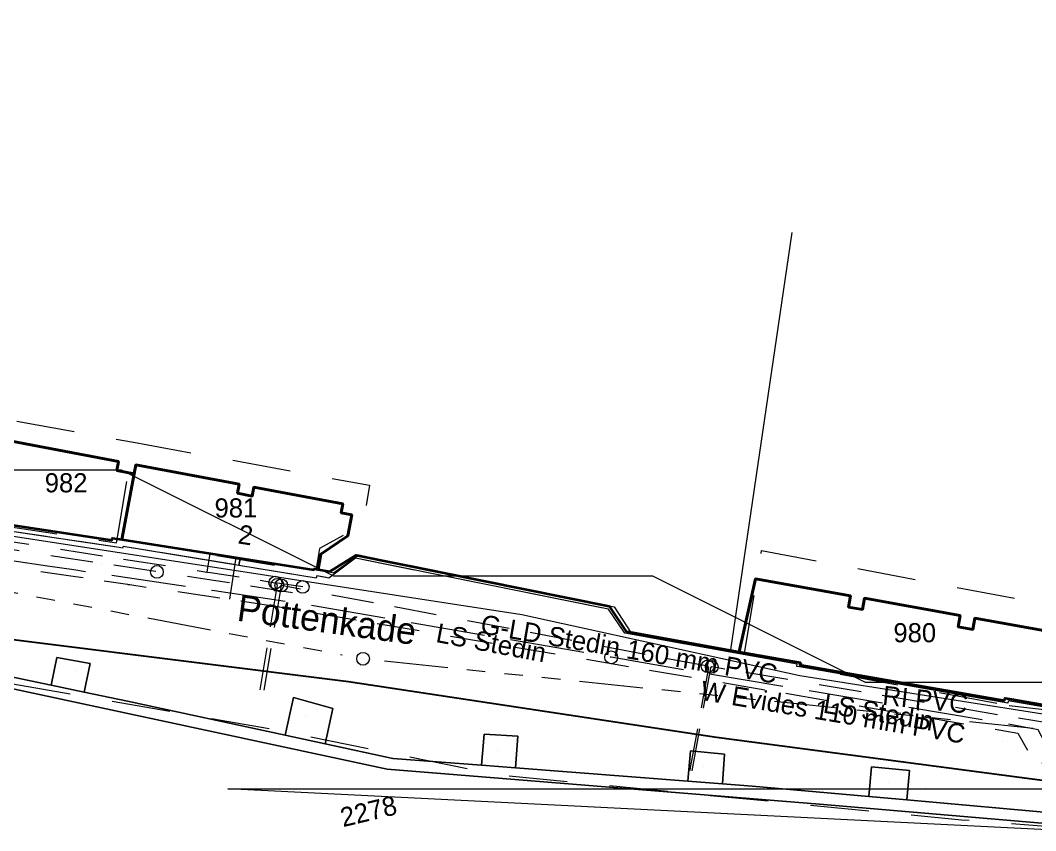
# Model space of a CAD drawing. Header units: metres. Extents: x 0 to 105485, y 0 to 425721.
# Drawn here: x 104867.75 to 104915.51, y 425275.54 to 425313.65 of the extents above; entities that cross this region are included whole.
import ezdxf
from ezdxf.enums import TextEntityAlignment as Align

# ---------------------------------------------------------------- set-up
doc = ezdxf.new("R2010")
doc.units = ezdxf.units.M
doc.header["$MEASUREMENT"] = 0
for name, pattern in [('KG-PERCEEL-SO', [19, 5.5, -4, 5.5, -4]), ('KL-GAS_LD-SO', [13, 4, -2, 4, -3]), ('KL-LS-SO', [13, 4, -2, 4, -3]), ('KL-TELECOM-SO', [9, 7, -2]), ('KL-WATER-SO', [9.5, 7, -2.5]), ('RI-GWA-SO', [18.45, 6, -1.8, 1.75, -1.8, 1.75, -1.8, 1.75, -1.8])]:
    doc.linetypes.add(name, pattern=pattern)
for name, color, linetype, lineweight in [('B-OI-KL-DATA_MANTELBUIS-G', 90, 'Continuous', 18), ('B-OI-KL-DATA_TELECOM-G', 90, 'KL-TELECOM-SO', 18), ('B-OI-KL-ET_HULPSTUK-S', 10, 'Continuous', 18), ('B-OI-KL-ET_LS-G', 190, 'KL-LS-SO', 18), ('B-OI-KL-ET_LS-T', 190, 'KL-LS-SO', 18), ('B-OI-KL-GAS_LD-G', 50, 'KL-GAS_LD-SO', 18), ('B-OI-KL-GAS_LD-T', 50, 'KL-GAS_LD-SO', 18), ('B-OI-KL-WATER_HULPSTUK-S', 170, 'Continuous', 18), ('B-OI-KL-WATER_TRANSPORTLEIDING-G', 170, 'KL-WATER-SO', 18), ('B-OI-KL-WATER_TRANSPORTLEIDING-T', 170, 'KL-WATER-SO', 18), ('B-OI-RI-GWA_RIOOLLEIDING-G', 30, 'RI-GWA-SO', 18), ('B-OI-RI-GWA_RIOOLLEIDING-T', 30, 'RI-GWA-SO', 18), ('B-OI-RI-GWA_RIOOLPUT-S', 30, 'Continuous', 18), ('B-XX-GK-KADEMUUR-G', 150, 'Continuous', 18), ('B-XX-GR-BOOM-G', 90, 'Continuous', 13), ('B-XX-IE-MEUBILAIR-G', 7, 'Continuous', 18), ('B-XX-IE-MEUBILAIR_WATERWEGMEUBILAIR-G', 150, 'Continuous', 18), ('B-XX-KG-GRENS_PERCEEL-G', 150, 'KG-PERCEEL-SO', 18), ('B-XX-KG-GRENS_PERCEEL-T', 150, 'KG-PERCEEL-SO', 18), ('B-XX-OG-BEBOUWING-G', 7, 'Continuous', 35), ('B-XX-OG-BEBOUWING_HUISNUMMER-T', 7, 'Continuous', 18), ('B-XX-OG-BEBOUWING_STRAATNAAM-T', 7, 'Continuous', 18), ('B-XX-OG-GRENS-G', 7, 'Continuous', 18), ('B-XX-OG-WATER_RIVIER-G', 130, 'Continuous', 18), ('B-XX-VH-ONVERHARD_ZAND-G', 210, 'Continuous', 18), ('B-XX-VH-OPENVERHARDING-G', 90, 'Continuous', 18)]:
    doc.layers.add(name, color=color, linetype=linetype, lineweight=lineweight)
doc.layers.add('GIS-WEGVAKKEN', color=2, linetype='Continuous')

msp = doc.modelspace()

# ---------------------------------------------------------------- linework, layer by layer
at = {"layer": 'B-OI-KL-DATA_MANTELBUIS-G', "ltscale": 0.5, "flags": 128}
for points in [[(104904.04, 425303.68), (104901.14, 425283.93)], [(104834.35, 425294.46), (104834.8, 425294.37), (104861.5, 425290.3), (104891.33, 425285.71), (104904.42, 425282.84), (104916.73, 425280.89), (104931.6, 425279.8), (104935.04, 425280.94), (104941.52, 425284.64), (104944.41, 425287.49), (104945.06, 425288.57), (104954.51, 425287.14), (104958.22, 425286.58)], [(104872.4, 425288.85), (104866.81, 425289.69)], [(104878.03, 425288.01), (104872.58, 425288.91), (104872.56, 425288.83), (104872.4, 425288.85)], [(104901.14, 425283.93), (104896.18, 425284.82), (104895.42, 425285.95), (104883.51, 425288.35), (104882.26, 425287.42), (104881.69, 425287.53), (104881.67, 425287.41), (104878.03, 425288.01)], [(104878.03, 425288.01), (104878.09, 425288.35)], [(104952.67, 425286.65), (104951.61, 425286.87), (104951.23, 425285), (104943.65, 425286.64), (104941.85, 425284.88), (104937.47, 425283.44), (104934.98, 425281.02), (104931.4, 425280.07), (104926.59, 425281.6), (104926.64, 425282.22), (104922.92, 425282.98), (104919.73, 425283.96), (104917.36, 425283.95), (104916.91, 425281.18), (104914.22, 425281.65), (104914.2, 425281.54), (104904.39, 425283.24), (104904.27, 425283.26), (104904.29, 425283.37), (104901.14, 425283.93)]]:
    msp.add_lwpolyline(points, dxfattribs=at)
at = {"layer": 'B-OI-KL-DATA_TELECOM-G', "ltscale": 0.5, "flags": 128}
for points in [[(104878.09, 425288.35), (104878.03, 425288.01), (104872.58, 425288.91), (104872.56, 425288.83), (104872.4, 425288.85), (104866.81, 425289.69), (104862.54, 425290.34), (104861.27, 425290.53), (104856.67, 425291.22), (104854.92, 425291.48), (104853.98, 425291.63), (104853.99, 425291.74), (104850.35, 425292.29), (104840.88, 425293.67), (104834.58, 425294.58), (104824.37, 425296.79), (104810.28, 425299.71), (104809.41, 425297.06), (104808.08, 425293), (104807.62, 425293.13), (104800.55, 425295.08), (104798.04, 425295.78), (104797.83, 425294.82), (104797.6, 425294.87)], [(104952.37, 425285.18), (104952.67, 425286.65), (104951.61, 425286.87), (104951.23, 425285), (104943.65, 425286.64), (104941.85, 425284.88), (104937.47, 425283.44), (104934.98, 425281.02), (104931.4, 425280.07), (104926.59, 425281.6), (104926.64, 425282.22), (104922.92, 425282.98), (104919.73, 425283.96), (104917.36, 425283.95), (104916.91, 425281.18), (104914.22, 425281.65), (104914.2, 425281.54), (104904.39, 425283.24), (104904.27, 425283.26), (104904.29, 425283.37), (104901.14, 425283.93), (104896.18, 425284.82), (104895.42, 425285.95), (104883.51, 425288.35), (104882.26, 425287.42), (104881.69, 425287.53), (104881.67, 425287.41), (104878.03, 425288.01), (104872.58, 425288.91), (104872.56, 425288.83), (104872.4, 425288.85), (104866.81, 425289.69), (104862.54, 425290.34), (104861.27, 425290.53), (104856.67, 425291.22), (104854.92, 425291.48), (104853.98, 425291.63), (104853.99, 425291.74), (104850.35, 425292.29), (104840.88, 425293.67), (104834.58, 425294.58), (104824.37, 425296.79), (104810.28, 425299.71), (104809.41, 425297.06), (104808.08, 425293), (104807.62, 425293.13), (104800.55, 425295.08), (104798.04, 425295.78), (104797.83, 425294.82), (104797.6, 425294.87)]]:
    msp.add_lwpolyline(points, dxfattribs=at)
at = {"layer": 'B-OI-KL-ET_HULPSTUK-S'}
for centre in [(104874.17, 425287.71), (104879.74, 425287.2), (104879.83, 425287.1), (104880.02, 425287.07), (104881.03, 425287), (104900.08, 425283.27), (104900.27, 425283.24)]:
    msp.add_circle(centre, 0.3, dxfattribs=at)
at = {"layer": 'B-OI-KL-ET_LS-G', "ltscale": 0.5, "flags": 128}
for points in [[(104799.18, 425296.01), (104798.79, 425295.6), (104798.64, 425294.94), (104798.64, 425294.8), (104798.69, 425294.67), (104798.78, 425294.56), (104798.91, 425294.49), (104807.35, 425292.76), (104807.51, 425292.74), (104807.67, 425292.74), (104807.82, 425292.78), (104807.96, 425292.84), (104808.09, 425292.93), (104808.2, 425293.04), (104808.28, 425293.17), (104808.33, 425293.31), (104808.63, 425294.39), (104808.72, 425294.56), (104808.86, 425294.69), (104809.04, 425294.76), (104809.24, 425294.77), (104827.15, 425290.99), (104827.35, 425291), (104827.54, 425291.08), (104827.69, 425291.22), (104827.79, 425291.4), (104828.47, 425294.76), (104828.5, 425294.87), (104828.56, 425294.96), (104828.64, 425295.05), (104828.74, 425295.11), (104828.84, 425295.16), (104828.96, 425295.19), (104829.08, 425295.19), (104829.2, 425295.18), (104831.74, 425294.66), (104833.84, 425294.24), (104834.32, 425294.14), (104838.54, 425293.5), (104840.43, 425293.22), (104847.7, 425292.12), (104848.54, 425292), (104849.19, 425291.9), (104855.36, 425290.97), (104855.91, 425290.88), (104861.68, 425290.01), (104862.58, 425289.87), (104869.3, 425288.83), (104876.52, 425287.7), (104876.69, 425287.68), (104879.74, 425287.2)], [(104880.55, 425286.73), (104876.84, 425287.31), (104838.21, 425293.16)], [(104876.66, 425288.58), (104876.52, 425287.7)], [(104879.83, 425287.1), (104878.89, 425281.38), (104878.96, 425281.26)], [(104880.02, 425287.07), (104879.07, 425281.34), (104878.96, 425281.26)], [(104881.03, 425287), (104879.74, 425287.2)], [(104879.74, 425287.2), (104879.83, 425287.1)], [(104900.08, 425283.27), (104880.02, 425287.07)], [(104900.08, 425283.27), (104900.12, 425283.21), (104899.26, 425278.5), (104899.17, 425278.02), (104899.22, 425277.96)], [(104900.27, 425283.24), (104900.21, 425283.2), (104899.27, 425278), (104899.22, 425277.96)], [(104935.75, 425280.72), (104935.36, 425280.56), (104934.63, 425280.31), (104933.33, 425279.95), (104931.89, 425279.74), (104930.78, 425279.65), (104929.47, 425279.62), (104927.93, 425279.72), (104926.82, 425279.86), (104918.68, 425281.33), (104918.48, 425281.32), (104918.28, 425281.29), (104918.1, 425281.25), (104917.93, 425281.18), (104917.47, 425280.9), (104916.24, 425280.57), (104900.27, 425283.24)]]:
    msp.add_lwpolyline(points, dxfattribs=at)
at = {"layer": 'B-OI-KL-GAS_LD-G', "ltscale": 0.5, "flags": 128}
for points in [[(104811.48, 425296.89), (104812.84, 425296.63), (104814.41, 425297.33), (104832.89, 425293.88), (104833.56, 425294.16), (104834.74, 425293.94), (104835.25, 425293.44), (104837.11, 425293.09), (104838.32, 425292.87), (104840.73, 425292.42), (104849.15, 425290.9), (104849.75, 425290.79), (104853.41, 425290.14), (104854.76, 425289.9), (104856.12, 425289.65), (104857.32, 425289.44), (104857.93, 425289.33), (104862.04, 425288.72), (104863.07, 425288.57), (104865.27, 425288.24), (104869.24, 425287.65), (104870.34, 425287.49), (104872.78, 425287.13), (104872.81, 425287.12), (104872.9, 425287.11), (104874.87, 425286.82), (104877.59, 425286.42), (104878.31, 425286.31), (104879.92, 425286.07), (104912.57, 425280.49), (104914.67, 425280.13), (104915.45, 425278.77), (104917.81, 425278.43), (104919.24, 425279.35), (104920.34, 425279.17), (104924.07, 425278.74), (104927.8, 425278.74), (104930.21, 425278.93), (104933.22, 425279.5), (104936.37, 425280.67), (104939.12, 425281.95), (104941.8, 425283.25), (104950.36, 425286.81), (104952.09, 425287.39), (104952.75, 425288.04)], [(104877.89, 425288.38), (104877.59, 425286.42)]]:
    msp.add_lwpolyline(points, dxfattribs=at)
at = {"layer": 'B-OI-KL-WATER_HULPSTUK-S'}
msp.add_circle((104895.54, 425283.69), 0.3, dxfattribs=at)
at = {"layer": 'B-OI-KL-WATER_TRANSPORTLEIDING-G', "ltscale": 0.5, "flags": 128}
msp.add_lwpolyline([(104956.38, 425288.97), (104955.15, 425289.19), (104955.01, 425289.22), (104953.92, 425289.41), (104952.61, 425287.8), (104952.37, 425287.51), (104952.37, 425287.5), (104952.28, 425287.13), (104950.47, 425287.3), (104941.59, 425283.59), (104936.02, 425280.84), (104935.93, 425280.8), (104935.74, 425280.7), (104935.49, 425280.58), (104935.19, 425280.46), (104934.89, 425280.34), (104934.58, 425280.23), (104934.27, 425280.13), (104933.96, 425280.02), (104933.65, 425279.92), (104933.34, 425279.83), (104933.03, 425279.74), (104932.71, 425279.66), (104932.39, 425279.58), (104932.08, 425279.5), (104931.76, 425279.43), (104931.44, 425279.36), (104931.11, 425279.31), (104930.79, 425279.25), (104930.47, 425279.2), (104930.18, 425279.14), (104929.9, 425279.1), (104929.61, 425279.05), (104929.33, 425279.01), (104929.04, 425278.98), (104928.75, 425278.94), (104928.47, 425278.91), (104928.18, 425278.89), (104927.89, 425278.87), (104927.6, 425278.85), (104927.31, 425278.84), (104927.02, 425278.83), (104926.73, 425278.82), (104926.45, 425278.82), (104926.16, 425278.82), (104925.87, 425278.83), (104925.53, 425278.84), (104925.2, 425278.85), (104924.87, 425278.87), (104924.53, 425278.89), (104924.2, 425278.91), (104923.86, 425278.94), (104923.53, 425278.97), (104923.2, 425279), (104922.86, 425279.04), (104922.53, 425279.08), (104922.2, 425279.12), (104921.87, 425279.16), (104921.54, 425279.21), (104921.2, 425279.26), (104920.87, 425279.31), (104920.54, 425279.36), (104919.07, 425279.64), (104917.88, 425278.73), (104916.28, 425279.03), (104915.62, 425280.28), (104914.09, 425280.57), (104898.13, 425283.24), (104895.54, 425283.69), (104881.28, 425286.15), (104876.88, 425286.81), (104870.26, 425287.8), (104869.03, 425287.98), (104862.95, 425288.89), (104856.93, 425289.79), (104854.14, 425290.21), (104852.23, 425290.63), (104850.8, 425290.95), (104850.6, 425290.99), (104849.36, 425291.27)], dxfattribs=at)
at = {"layer": 'B-OI-RI-GWA_RIOOLLEIDING-G', "ltscale": 0.5, "flags": 128}
for points in [[(104819.36, 425295.85), (104882.89, 425283.81)], [(104884.87, 425283.52), (104935.59, 425278.27)]]:
    msp.add_lwpolyline(points, dxfattribs=at)
at = {"layer": 'B-OI-RI-GWA_RIOOLPUT-S'}
msp.add_circle((104883.87, 425283.62), 0.3, dxfattribs=at)
at = {"layer": 'B-XX-GK-KADEMUUR-G', "ltscale": 0.5}
for points in [[(104851.899, 425285.534), (104884.996, 425278.429), (104905.346, 425276.788), (104934.144, 425274.314)], [(104916.767, 425276.331), (104909.445, 425276.98), (104907.656, 425277.139), (104902.169, 425277.625), (104900.768, 425277.733), (104899.152, 425277.858), (104891.041, 425278.486), (104889.444, 425278.61), (104885.269, 425278.933), (104882.093, 425279.618), (104880.208, 425280.024), (104872.791, 425281.624), (104870.75, 425282.051), (104869.191, 425282.376), (104861.32, 425284.022)]]:
    msp.add_lwpolyline(points, dxfattribs=at)
at = {"layer": 'B-XX-GR-BOOM-G', "color": 0, "true_color": 0x604a38}
for points in [[(104870.334, 425283.091, 2.309), (104870.334, 425283.091, 5.109)], [(104881.181, 425280.892, 2.309), (104881.181, 425280.892, 5.109)], [(104890.212, 425279.309, 2.286), (104890.212, 425279.309, 5.086)], [(104899.894, 425278.554, 2.272), (104899.894, 425278.554, 5.072)], [(104908.581, 425277.795, 2.26), (104908.581, 425277.795, 5.06)]]:
    msp.add_polyline3d(points, dxfattribs=at)
at = {"layer": 'B-XX-IE-MEUBILAIR-G', "color": 0, "true_color": 0x604a38}
for points in [[(104871.576, 425288.113, 2.468), (104871.576, 425288.113, 5.468)], [(104883.869, 425283.62, 2.413), (104883.869, 425283.62, 3.913)], [(104908.654, 425280.532, 2.415), (104908.654, 425280.532, 3.915)], [(104913.931, 425279.726, 2.401), (104913.931, 425279.726, 3.901)]]:
    msp.add_polyline3d(points, dxfattribs=at)
at = {"layer": 'B-XX-IE-MEUBILAIR_WATERWEGMEUBILAIR-G', "color": 0, "true_color": 0x604a38}
msp.add_polyline3d([(104910.339, 425277.575, 2.269), (104910.339, 425277.575, 3.769)], dxfattribs=at)
at = {"layer": 'B-XX-KG-GRENS_PERCEEL-G', "ltscale": 0.5, "flags": 128}
for points in [[(104806.641, 425283.499), (104808.24, 425290.634), (104809.368, 425290.354), (104809.648, 425291.453), (104809.41, 425291.515), (104809.925, 425293.849), (104812.351, 425294.759), (104831.847, 425289.935), (104856.638, 425284.312), (104879.848, 425280.27), (104890.222, 425278.162), (104912.024, 425276.053), (104934.144, 425274.314), (104935.358, 425274.213), (104935.189, 425272.732), (104943.29, 425271.896)], [(104867.576, 425294.803), (104873.063, 425293.806)], [(104872.305, 425289.251), (104873.063, 425293.806)], [(104873.063, 425293.806), (104884.165, 425291.79), (104883.877, 425289.918), (104881.812, 425288.814), (104881.668, 425287.86)], [(104866.748, 425289.912), (104872.273, 425289.073), (104872.305, 425289.251)], [(104872.305, 425289.251), (104881.549, 425287.726), (104881.668, 425287.86)], [(104881.668, 425287.86), (104882.472, 425287.657), (104883.672, 425288.508), (104895.676, 425286.06), (104896.468, 425284.861), (104901.814, 425283.892)], [(104901.814, 425283.892), (104902.617, 425288.719), (104918.294, 425285.748), (104918.022, 425284.457), (104917.927, 425283.952), (104917.274, 425284.108), (104916.796, 425281.135)], [(104901.814, 425283.892), (104904.492, 425283.407), (104904.49, 425283.229), (104914.268, 425281.429)], [(104914.268, 425281.429), (104916.796, 425281.135)]]:
    msp.add_lwpolyline(points, dxfattribs=at)
at = {"layer": 'B-XX-OG-BEBOUWING-G', "ltscale": 0.5}
for points in [[(104866.046, 425290.112), (104872.052, 425289.208), (104872.066, 425289.297), (104872.307, 425289.259), (104872.52, 425289.226), (104873.103, 425292.32), (104872.282, 425292.475), (104872.363, 425292.901), (104867.333, 425293.85), (104867.252, 425293.424), (104866.637, 425293.539)], [(104873.103, 425292.32), (104872.52, 425289.226), (104881.558, 425287.808), (104881.566, 425287.857), (104881.749, 425287.823), (104881.885, 425288.541), (104883.153, 425289.407), (104883.339, 425290.389), (104882.833, 425290.484), (104882.913, 425290.911), (104878.73, 425291.7), (104878.65, 425291.273), (104877.956, 425291.404), (104878.036, 425291.831), (104873.184, 425292.746)], [(104901.555, 425283.941), (104904.429, 425283.443), (104904.41, 425283.335), (104914.037, 425281.666), (104914.056, 425281.774), (104914.271, 425281.737), (104916.627, 425281.329), (104917.097, 425284.19), (104917.002, 425284.207), (104917.098, 425284.738), (104912.646, 425285.537), (104912.55, 425285.006), (104911.857, 425285.131), (104911.952, 425285.661), (104907.456, 425286.468), (104907.361, 425285.938), (104906.706, 425286.055), (104906.801, 425286.586), (104902.329, 425287.388)]]:
    msp.add_lwpolyline(points, close=True, dxfattribs=at)
msp.add_lwpolyline([(104867.333, 425293.85), (104872.363, 425292.901), (104872.282, 425292.475), (104873.103, 425292.32), (104873.184, 425292.746), (104878.036, 425291.831), (104877.956, 425291.404), (104878.65, 425291.273), (104878.73, 425291.7), (104882.913, 425290.911), (104882.833, 425290.484), (104883.339, 425290.389), (104883.153, 425289.407), (104881.885, 425288.541), (104881.749, 425287.823), (104882.313, 425287.719), (104883.549, 425288.496), (104895.439, 425286.102), (104896.242, 425284.909), (104896.463, 425284.869), (104901.555, 425283.941), (104902.329, 425287.388), (104906.801, 425286.586), (104906.706, 425286.055), (104907.361, 425285.938), (104907.456, 425286.468), (104911.952, 425285.661), (104911.857, 425285.131), (104912.55, 425285.006), (104912.646, 425285.537), (104917.098, 425284.738)], dxfattribs=at)
at = {"layer": 'B-XX-OG-GRENS-G'}
msp.add_polyline3d([(104917.5, 425282.5, 2.488), (104912.5, 425282.5, 2.447), (104907.5, 425282.5, 2.441), (104897.5, 425287.5, 2.586), (104892.5, 425287.5, 2.537), (104887.5, 425287.5, 2.533), (104882.5, 425287.5, 2.508), (104872.5, 425292.5, 2.564), (104867.5, 425292.5, 2.553), (104862.5, 425292.5, 2.544), (104852.5, 425302.5, 3.471), (104847.5, 425307.5, 3.336), (104842.5, 425317.5, 3.152), (104852.5, 425327.5, 2.943), (104862.5, 425337.5, 2.953), (104867.5, 425337.5, 3.017), (104872.5, 425337.5, 3.055), (104882.5, 425332.5, 3.242), (104887.5, 425332.5, 3.317), (104897.5, 425337.5, 3.098), (104907.5, 425332.5, 3.139), (104912.5, 425332.5, 3.124), (104917.5, 425332.5, 3.147)], dxfattribs=at)
msp.add_polyline3d([(104877.5, 425277.5, 1.128), (104882.5, 425277.5, 1.325), (104887.5, 425277.5, 1.451), (104892.5, 425277.5, 1.285), (104897.5, 425277.5, 1.696), (104902.5, 425277.5, 1.699), (104907.5, 425277.5, 1.954), (104912.5, 425277.5, 2.052), (104917.5, 425277.5, 2.232), (104922.5, 425277.5, 2.268), (104932.5, 425272.5, 0.515), (104937.5, 425272.5, 1.692), (104942.5, 425272.5, 1.483), (104952.5, 425267.5, 0.544), (104962.5, 425267.5, 0.574), (104967.5, 425267.5, 2.119), (104972.5, 425267.5, 2.168), (104977.5, 425267.5, 3.628), (104982.5, 425267.5, 0.843), (104977.5, 425272.5, 3.464)], close=True, dxfattribs=at)
at = {"layer": 'B-XX-OG-WATER_RIVIER-G', "ltscale": 0.5}
msp.add_lwpolyline([(104934.144, 425274.314), (104905.346, 425276.788), (104884.996, 425278.429), (104851.899, 425285.534)], dxfattribs=at)
at = {"layer": 'B-XX-VH-ONVERHARD_ZAND-G', "ltscale": 0.5}
for points in [[(104871.032, 425283.401), (104869.464, 425283.683), (104869.191, 425282.376), (104870.75, 425282.051)], [(104882.451, 425281.278), (104880.592, 425281.806), (104880.208, 425280.024), (104882.093, 425279.618)], [(104891.156, 425279.978), (104889.558, 425280.083), (104889.444, 425278.61), (104891.041, 425278.486)], [(104900.876, 425279.134), (104899.263, 425279.289), (104899.152, 425277.858), (104900.768, 425277.733)], [(104909.579, 425278.374), (104907.791, 425278.546), (104907.656, 425277.139), (104909.445, 425276.98)]]:
    msp.add_lwpolyline(points, close=True, dxfattribs=at)
at = {"layer": 'B-XX-VH-OPENVERHARDING-G', "ltscale": 0.5}
for points in [[(104916.627, 425281.329), (104914.271, 425281.737), (104914.056, 425281.774), (104914.037, 425281.666), (104904.41, 425283.335), (104904.429, 425283.443), (104901.555, 425283.941), (104896.463, 425284.869), (104896.242, 425284.909), (104895.439, 425286.102), (104883.549, 425288.496), (104882.313, 425287.719), (104881.749, 425287.823), (104881.566, 425287.857), (104881.558, 425287.808), (104872.52, 425289.226), (104872.307, 425289.259), (104872.066, 425289.297), (104872.052, 425289.208), (104866.046, 425290.112)], [(104861.32, 425284.022), (104869.191, 425282.376), (104869.464, 425283.683), (104871.032, 425283.401), (104870.75, 425282.051), (104872.791, 425281.624), (104880.208, 425280.024), (104880.592, 425281.806), (104882.451, 425281.278), (104882.093, 425279.618), (104885.269, 425278.933), (104889.444, 425278.61), (104889.558, 425280.083), (104891.156, 425279.978), (104891.041, 425278.486), (104899.152, 425277.858), (104899.263, 425279.289), (104900.876, 425279.134), (104900.768, 425277.733), (104902.169, 425277.625), (104907.656, 425277.139), (104907.791, 425278.546), (104909.579, 425278.374), (104909.445, 425276.98), (104916.767, 425276.331)]]:
    msp.add_lwpolyline(points, dxfattribs=at)
at = {"layer": 'GIS-WEGVAKKEN'}
msp.add_lwpolyline([(104814.218, 425323.908), (104819.52, 425320.98), (104824.13, 425319.63), (104817.38, 425293.91), (104841.35, 425289.54), (104860.88, 425285.34), (104883.18, 425282.56), (104900.49, 425279.94), (104933.51, 425275.57), (104940.97, 425275.1), (104950, 425284), (104956.319, 425294.176)], dxfattribs=at)

# ---------------------------------------------------------------- texts
at = {"layer": 'B-OI-KL-ET_LS-T'}
for rotation, p in [(-10.7265, (104889.899, 425284.374)), (-9.4914, (104908.121, 425281.106))]:
    msp.add_text('LS Stedin', height=0.9, rotation=rotation, dxfattribs=at).set_placement(p, align=Align.MIDDLE_CENTER)
at = {"layer": 'B-OI-KL-GAS_LD-T'}
msp.add_text('G-LD Stedin 160 mm PVC', height=0.9, rotation=350.3016, dxfattribs=at).set_placement((104896.381, 425284.078), align=Align.MIDDLE_CENTER)
at = {"layer": 'B-OI-KL-WATER_TRANSPORTLEIDING-T'}
msp.add_text('W Evides 110 mm PVC', height=0.9, rotation=-9.4972, dxfattribs=at).set_placement((104905.976, 425281.106), align=Align.MIDDLE_CENTER)
at = {"layer": 'B-OI-RI-GWA_RIOOLLEIDING-T'}
msp.add_text('RI PVC', height=0.9, rotation=354.0904, dxfattribs=at).set_placement((104910.313, 425281.701), align=Align.MIDDLE_CENTER)
at = {"layer": 'B-XX-KG-GRENS_PERCEEL-T'}
for s, p in [('982', (104869.9, 425291.9)), ('981', (104877.887, 425290.717)), ('980', (104909.82, 425284.848))]:
    msp.add_text(s, height=0.9, dxfattribs=at).set_placement(p, align=Align.MIDDLE_CENTER)
msp.add_text('2278', height=0.9, rotation=13.5, dxfattribs=at).set_placement((104884.124, 425276.449), align=Align.MIDDLE_CENTER)
at = {"layer": 'B-XX-OG-BEBOUWING_HUISNUMMER-T'}
msp.add_text('2', height=0.9, rotation=351.2, dxfattribs=at).set_placement((104878.346, 425289.447), align=Align.MIDDLE_CENTER)
at = {"layer": 'B-XX-OG-BEBOUWING_STRAATNAAM-T'}
msp.add_text('Pottenkade', height=1.25, rotation=352.2, dxfattribs=at).set_placement((104882.17, 425285.464), align=Align.MIDDLE_CENTER)

doc.saveas('drawing.dxf')
